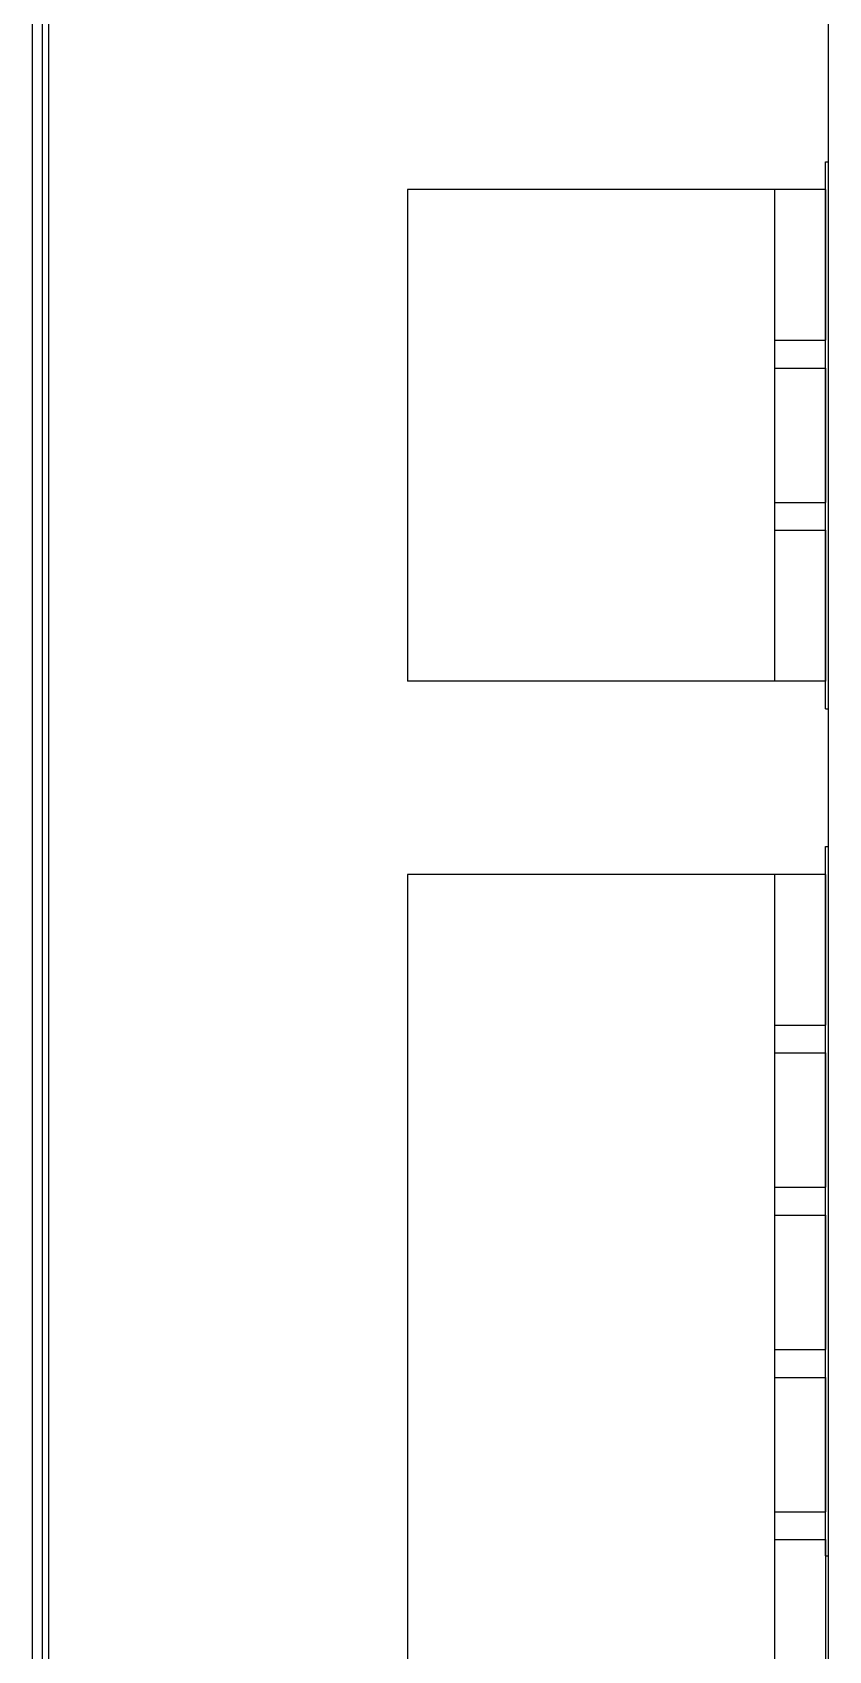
# Model space of a CAD drawing. Header units: centimetres. Extents: x -8.4 to 8.2, y -7.7 to 8.
# Drawn here: x 4.586 to 6.3, y 0.712 to 4.196 of the extents above; entities that cross this region are included whole.
import ezdxf

# ---------------------------------------------------------------- set-up
doc = ezdxf.new("R2010")
doc.units = ezdxf.units.CM
doc.header["$MEASUREMENT"] = 0
doc.layers.add('Layer 1', color=7, linetype='Continuous')

msp = doc.modelspace()

# ---------------------------------------------------------------- linework, layer by layer
at = {"layer": 'Layer 1', "lineweight": 25}
for points in [[(4.58612, -3.937), (4.58612, -3.937), (4.58612, 7.70113), (4.58612, 7.70113)], [(4.60728, 7.70113), (4.60728, 7.70113), (4.60728, -3.937), (4.60728, -3.937)], [(4.62139, -3.937), (4.62139, -3.937), (4.62139, 7.70113), (4.62139, 7.70113)], [(6.29989, -1.83621), (6.29989, -1.83621), (6.29989, 5.59682), (6.29989, 5.59682)], [(6.29284, 3.9176), (6.29284, 3.9176), (6.29989, 3.9176), (6.29989, 3.9176)], [(6.29284, 2.73932), (6.29284, 2.73932), (6.29284, 3.9176), (6.29284, 3.9176)], [(6.29284, 3.85762), (6.29284, 3.85762), (6.29284, 3.9176), (6.29284, 3.9176)], [(6.29284, 3.9176), (6.29284, 3.9176), (6.29284, 3.9176), (6.29284, 3.9176)], [(6.18348, 3.85762), (6.18348, 3.85762), (5.39326, 3.85762), (5.39326, 3.85762)], [(5.39326, 3.85762), (5.39326, 3.85762), (5.39326, 2.79929), (5.39326, 2.79929)], [(6.18348, 3.85762), (6.18348, 3.85762), (6.18348, 2.79929), (6.18348, 2.79929)], [(6.29284, 3.85762), (6.29284, 3.85762), (6.18348, 3.85762), (6.18348, 3.85762)], [(6.29284, 3.85762), (6.29284, 3.85762), (6.29284, 3.53307), (6.29284, 3.53307)], [(6.18348, 3.53307), (6.18348, 3.53307), (6.29284, 3.53307), (6.29284, 3.53307)], [(6.29284, 3.4731), (6.29284, 3.4731), (6.29284, 3.53307), (6.29284, 3.53307)], [(6.18348, 3.4731), (6.18348, 3.4731), (6.29284, 3.4731), (6.29284, 3.4731)], [(6.29284, 3.4731), (6.29284, 3.4731), (6.29284, 3.18382), (6.29284, 3.18382)], [(6.18348, 3.18382), (6.18348, 3.18382), (6.29284, 3.18382), (6.29284, 3.18382)], [(6.29284, 3.12385), (6.29284, 3.12385), (6.29284, 3.18382), (6.29284, 3.18382)], [(6.18348, 3.12385), (6.18348, 3.12385), (6.29284, 3.12385), (6.29284, 3.12385)], [(6.29284, 3.12385), (6.29284, 3.12385), (6.29284, 2.79929), (6.29284, 2.79929)], [(6.18348, 2.79929), (6.18348, 2.79929), (5.39326, 2.79929), (5.39326, 2.79929)], [(6.29284, 2.79929), (6.29284, 2.79929), (6.18348, 2.79929), (6.18348, 2.79929)], [(6.29284, 2.73932), (6.29284, 2.73932), (6.29284, 2.79929), (6.29284, 2.79929)], [(6.29284, 2.73932), (6.29284, 2.73932), (6.29989, 2.73932), (6.29989, 2.73932)], [(6.29284, 2.73932), (6.29284, 2.73932), (6.29284, 2.73932), (6.29284, 2.73932)], [(6.29284, 2.44299), (6.29284, 2.44299), (6.29989, 2.44299), (6.29989, 2.44299)], [(6.29284, 0.91546), (6.29284, 0.91546), (6.29284, 2.44299), (6.29284, 2.44299)], [(6.29284, 2.38301), (6.29284, 2.38301), (6.29284, 2.44299), (6.29284, 2.44299)], [(6.29284, 2.44299), (6.29284, 2.44299), (6.29284, 2.44299), (6.29284, 2.44299)], [(6.18348, 2.38301), (6.18348, 2.38301), (5.39326, 2.38301), (5.39326, 2.38301)], [(5.39326, 2.38301), (5.39326, 2.38301), (5.39326, 0.62618), (5.39326, 0.62618)], [(6.18348, 2.38301), (6.18348, 2.38301), (6.18348, 0.62618), (6.18348, 0.62618)], [(6.29284, 2.38301), (6.29284, 2.38301), (6.18348, 2.38301), (6.18348, 2.38301)], [(6.29284, 2.38301), (6.29284, 2.38301), (6.29284, 2.05846), (6.29284, 2.05846)], [(6.18348, 2.05846), (6.18348, 2.05846), (6.29284, 2.05846), (6.29284, 2.05846)], [(6.29284, 1.99849), (6.29284, 1.99849), (6.29284, 2.05846), (6.29284, 2.05846)], [(6.18348, 1.99849), (6.18348, 1.99849), (6.29284, 1.99849), (6.29284, 1.99849)], [(6.29284, 1.99849), (6.29284, 1.99849), (6.29284, 1.70921), (6.29284, 1.70921)], [(6.18348, 1.70921), (6.18348, 1.70921), (6.29284, 1.70921), (6.29284, 1.70921)], [(6.29284, 1.64924), (6.29284, 1.64924), (6.29284, 1.70921), (6.29284, 1.70921)], [(6.18348, 1.64924), (6.18348, 1.64924), (6.29284, 1.64924), (6.29284, 1.64924)], [(6.29284, 1.64924), (6.29284, 1.64924), (6.29284, 1.35996), (6.29284, 1.35996)], [(6.18348, 1.35996), (6.18348, 1.35996), (6.29284, 1.35996), (6.29284, 1.35996)], [(6.29284, 1.29999), (6.29284, 1.29999), (6.29284, 1.35996), (6.29284, 1.35996)], [(6.18348, 1.29999), (6.18348, 1.29999), (6.29284, 1.29999), (6.29284, 1.29999)], [(6.29284, 1.29999), (6.29284, 1.29999), (6.29284, 1.01071), (6.29284, 1.01071)], [(6.18348, 1.01071), (6.18348, 1.01071), (6.29284, 1.01071), (6.29284, 1.01071)], [(6.29284, 0.95074), (6.29284, 0.95074), (6.29284, 1.01071), (6.29284, 1.01071)], [(6.18348, 0.95074), (6.18348, 0.95074), (6.29284, 0.95074), (6.29284, 0.95074)], [(6.29284, 0.95074), (6.29284, 0.95074), (6.29284, 0.62618), (6.29284, 0.62618)], [(6.29284, 0.91546), (6.29284, 0.91546), (6.29989, 0.91546), (6.29989, 0.91546)], [(6.29284, 0.91546), (6.29284, 0.91546), (6.29284, 0.91546), (6.29284, 0.91546)]]:
    msp.add_open_spline(points, degree=3, dxfattribs=at)

doc.saveas('drawing.dxf')
